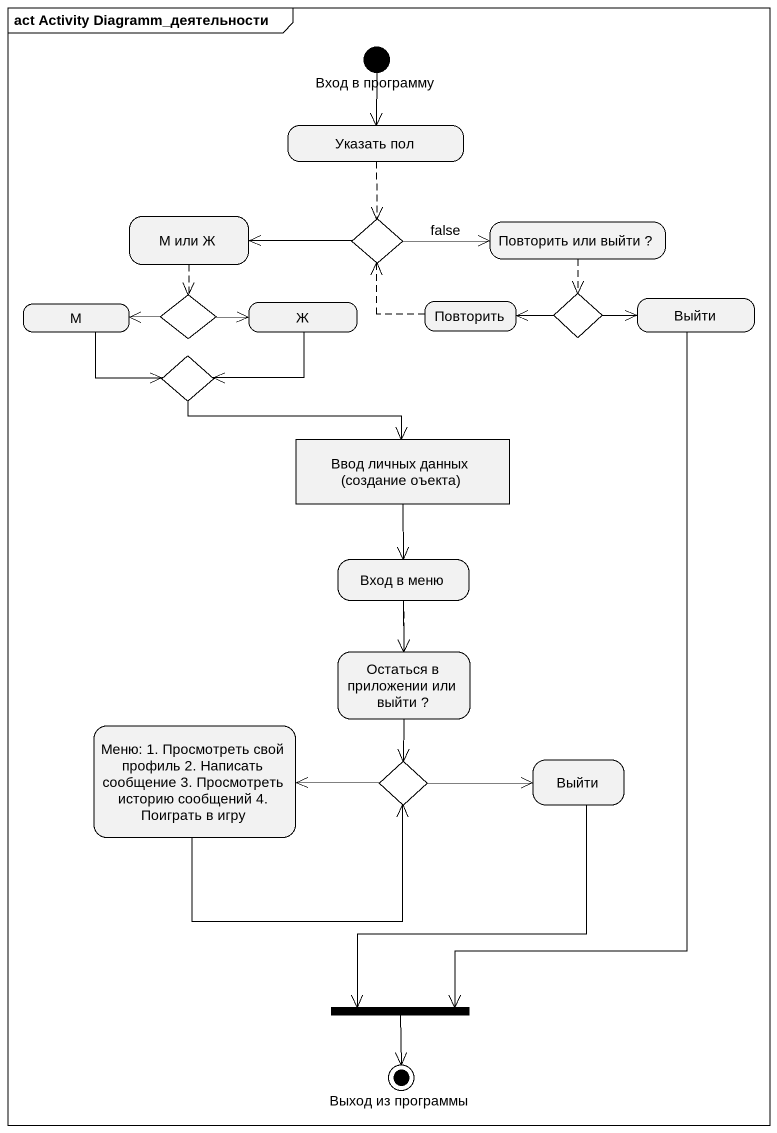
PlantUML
@startuml
mainframe act Activity Diagramm_деятельности
hide empty description
state "Вход в программу" as Вход_в_программу <<start>>
state "Указать пол" as Указать_пол
state "М или Ж" as М_или_Ж
state choice1 <<choice>>
state "Повторить или выйти ?" as Повторить_или_выйти
state choice2 <<choice>>
state Ж
state Повторить
state choice3 <<choice>>
state Выйти
state М
state choice4 <<choice>>
state "Ввод личных данных (создание оъекта)" as Ввод_личных_данных_создание <<object>>
state "Вход в меню" as Вход_в_меню
state "Остаться в приложении или выйти ?" as Остаться_в_приложении_или
state "Меню: 1. Просмотреть свой профиль 2. Написать сообщение 3. Просмотреть историю сообщений 4. Поиграть в игру" as Меню_1_Просмотреть_свой
state choice5 <<choice>>
state "Выйти" as Выйти_2
state fork1 <<join>>
state "Выход из программы" as Выход_из_программы <<end>>
Вход_в_программу --> Указать_пол
Указать_пол -[dashed]-> choice1
М_или_Ж -[dashed]-> choice2
choice1 -left-> М_или_Ж
choice1 -right-> Повторить_или_выйти : false
Повторить_или_выйти -[dashed]-> choice3
choice2 -right-> Ж
choice2 -left-> М
Ж -left-> choice4
Повторить -up[dashed]-> choice1
choice3 -left-> Повторить
choice3 -right-> Выйти
Выйти --> fork1
М -right-> choice4
choice4 -right-> Ввод_личных_данных_создание
Ввод_личных_данных_создание --> Вход_в_меню
Вход_в_меню -[dashed]-> Остаться_в_приложении_или
Вход_в_меню --> Остаться_в_приложении_или
Остаться_в_приложении_или --> choice5
Меню_1_Просмотреть_свой -right-> choice5
choice5 -left-> Меню_1_Просмотреть_свой
choice5 -right-> Выйти_2
Выйти_2 --> fork1
fork1 --> Выход_из_программы
@enduml
